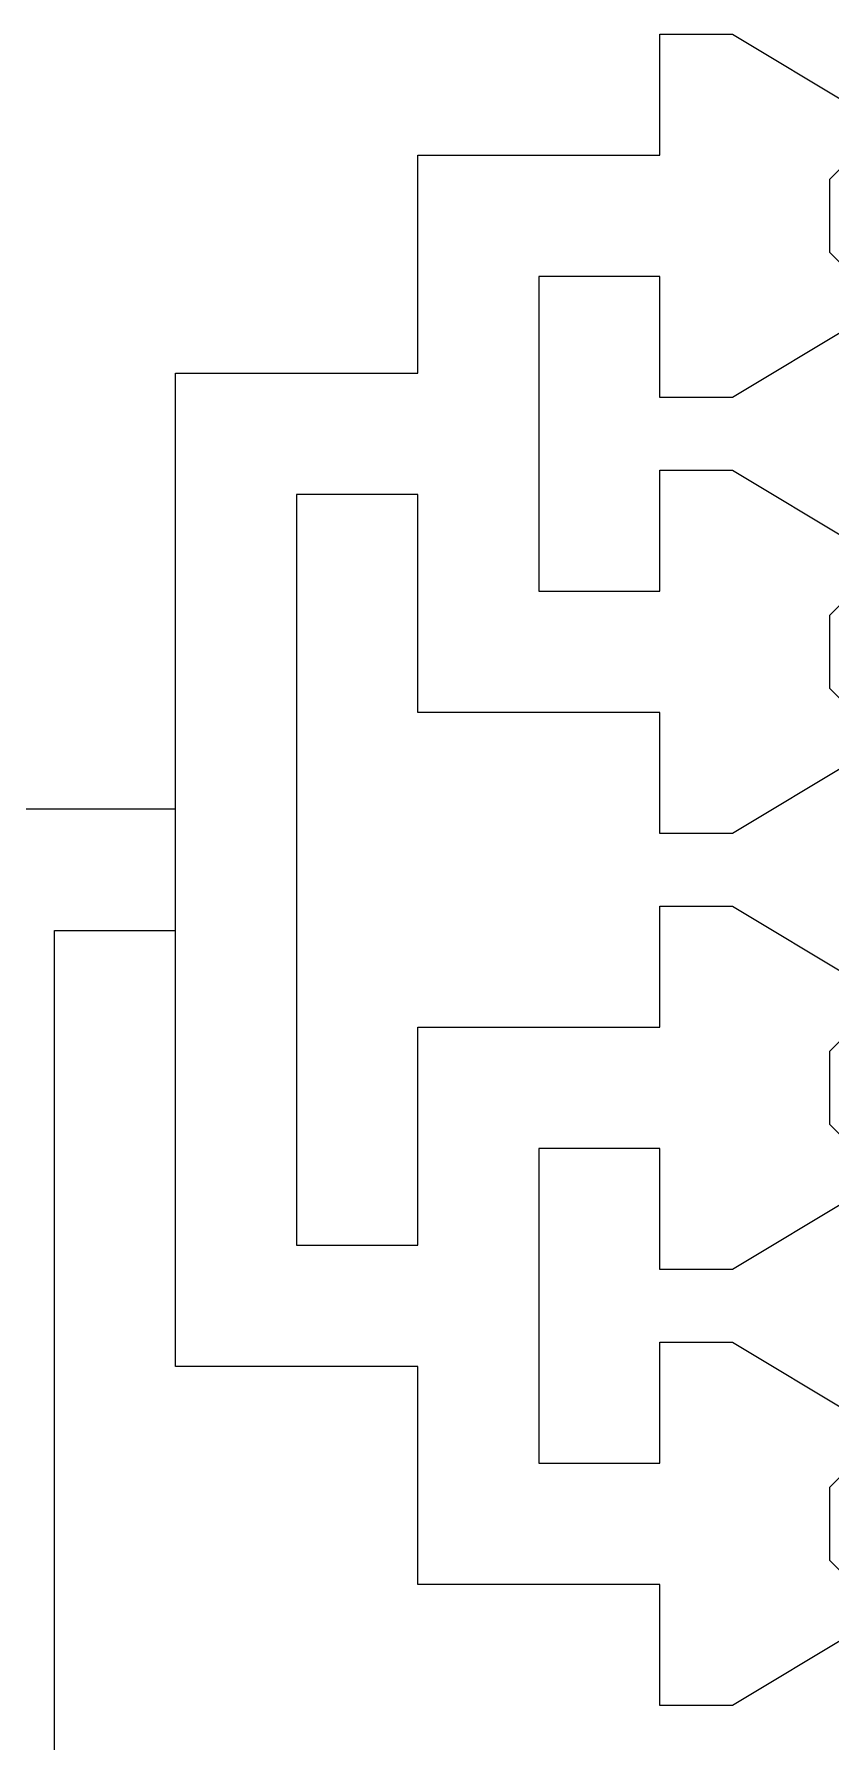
# Model space of a CAD drawing. Extents: x 1000 to 49000, y 2919 to 77300.
# Drawn here: x 39492 to 39821, y 48495 to 49200 of the extents above; entities that cross this region are included whole.
import ezdxf

# ---------------------------------------------------------------- set-up
doc = ezdxf.new("R2010")
doc.units = 13
doc.layers.add('Outer', color=1, linetype='Continuous', lineweight=0, true_color=0xff0000)

msp = doc.modelspace()

# ---------------------------------------------------------------- linework, layer by layer
at = {"layer": 'Outer'}
for points in [[(39830, 48540), (39780, 48510), (39750, 48510), (39750, 48560), (39650, 48560), (39650, 48650), (39550, 48650), (39550, 48830), (39550, 48880), (39550, 49060), (39650, 49060), (39650, 49150), (39750, 49150), (39750, 49200), (39780, 49200), (39830, 49170)], [(39830, 49150), (39820, 49140), (39820, 49110), (39830, 49100)], [(39830, 49080), (39780, 49050), (39750, 49050), (39750, 49100), (39700, 49100), (39700, 48970), (39750, 48970), (39750, 49020), (39780, 49020), (39830, 48990)], [(39830, 48900), (39780, 48870), (39750, 48870), (39750, 48920), (39650, 48920), (39650, 49010), (39600, 49010), (39600, 48700), (39650, 48700), (39650, 48790), (39750, 48790), (39750, 48840), (39780, 48840), (39830, 48810)], [(39830, 48970), (39820, 48960), (39820, 48930), (39830, 48920)], [(39450, 48110), (39550, 48110), (39550, 48160), (39500, 48160), (39500, 48830), (39550, 48830), (39550, 48880), (39450, 48880)], [(39830, 48790), (39820, 48780), (39820, 48750), (39830, 48740)], [(39830, 48720), (39780, 48690), (39750, 48690), (39750, 48740), (39700, 48740), (39700, 48610), (39750, 48610), (39750, 48660), (39780, 48660), (39830, 48630)], [(39830, 48610), (39820, 48600), (39820, 48570), (39830, 48560)]]:
    msp.add_lwpolyline(points, dxfattribs=at)

doc.saveas('drawing.dxf')
